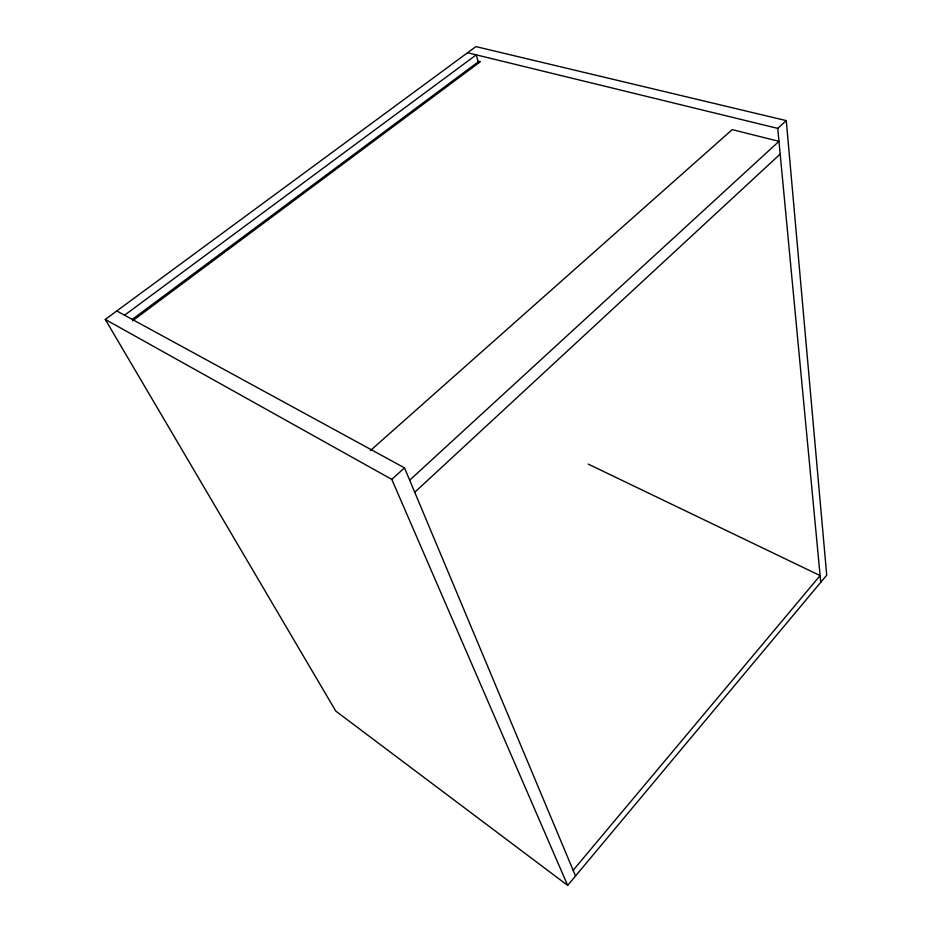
<?xml version="1.0" encoding="UTF-8"?>
<svg xmlns="http://www.w3.org/2000/svg" width="932" height="932" viewBox="0 0 932 932"><rect width="100%" height="100%" fill="white"/><g stroke="black" fill="none" stroke-linecap="round" stroke-linejoin="round"><path stroke-width="1.4" d="M567.67 885.4L826.719 575.16L786.282 120.624L475.914 46.6L105.281 319.431L335.776 711.093L567.67 885.4L391.801 479.398L105.281 319.431M573.145 870.302L820.113 575.592L588.22 464.101M414.74 492.271L780.177 154.095M409.672 480.178L778.966 141.349L732.214 129.618L370.33 450.645M391.801 479.398L404.5 467.841L116.791 310.962M820.754 582.302L777.742 128.395L786.282 120.624M132.402 319.303L479.001 61.291M132.507 320.864L480.423 61.64M124.573 315.202L476.275 54.848L478.5 63.05M467.584 52.74L777.742 128.395M404.5 467.841L575.533 875.998"/></g></svg>
